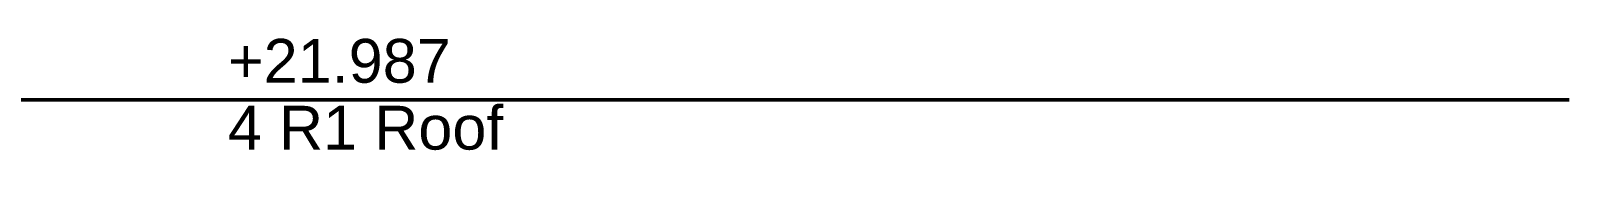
# Model space of a CAD drawing. Header units: millimetres. Extents: x -48147 to 1403542, y -455564 to 18123.
# Drawn here: x 1400030 to 1403542, y -433941 to -433644 of the extents above; entities that cross this region are included whole.
import ezdxf

# ---------------------------------------------------------------- set-up
doc = ezdxf.new("R2010")
doc.units = ezdxf.units.MM
doc.header["$MEASUREMENT"] = 0
doc.linetypes.add('Wipeout_Contour', pattern=[1000, 0, -1000])
doc.layers.add('0_Pen_No__25', color=7, linetype='Continuous', lineweight=50, true_color=0x2a2a2a)
doc.layers.add('0_Pen_No__6', color=7, linetype='Continuous', lineweight=35)
doc.styles.add('GENERATED_STYLE_2', font='')
doc.styles.get('GENERATED_STYLE_2').set_extended_font_data('Swis721 BT')

# ---------------------------------------------------------------- blocks, each defined once
blk = doc.blocks.new('S-22 Building Section_STORY_MARKER', base_point=(1418663.2, -449992.5))
at = {"color": 254, "linetype": 'Wipeout_Contour', "lineweight": 0, "ltscale": 5869583.754793236}
blk.add_wipeout([(1403542.2, -433644.3), (1400080.2, -433644.3), (1400080.2, -433940.8), (1403542.2, -433940.8)], dxfattribs=at)
at = {"layer": '0_Pen_No__25', "linetype": 'Continuous'}
for p, q in [((1399980.2, -433792.5), (1400080.2, -433792.5)), ((1400280.2, -433792.5), (1400080.2, -433792.5)), ((1400280.2, -433792.5), (1400480.2, -433792.5)), ((1403542.2, -433792.5), (1400480.2, -433792.5))]:
    blk.add_line(p, q, dxfattribs=at)
at = {"layer": '0_Pen_No__6', "char_height": 100, "attachment_point": 1, "style": 'GENERATED_STYLE_2'}
for s, insert in [('\\A1;{\\fSwis721 BT|b0|i0|c0|p34;+21.987}', (1400480.2, -433653.1)), ('\\A1;{\\fSwis721 BT|b0|i0|c0|p34;4 R1 Roof}', (1400480.2, -433805.7))]:
    blk.add_mtext(s, dxfattribs=dict(at, insert=insert))

msp = doc.modelspace()

# ---------------------------------------------------------------- block references
at = {"linetype": 'Continuous', "lineweight": 0}
msp.add_blockref('S-22 Building Section_STORY_MARKER', (1418663.2, -449992.5), dxfattribs=at)

doc.saveas('drawing.dxf')
